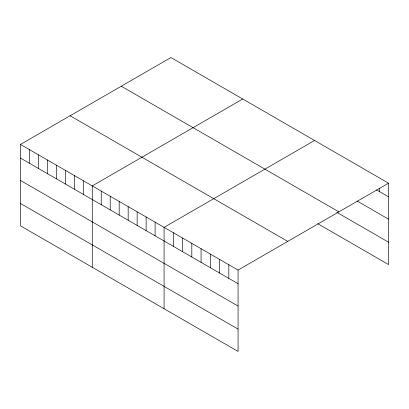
<?xml version="1.0" encoding="UTF-8"?>
<svg xmlns="http://www.w3.org/2000/svg" width="409" height="409" viewBox="0 0 409 409"><rect width="100%" height="100%" fill="white"/><g stroke="black" fill="none" stroke-linecap="round" stroke-linejoin="round"><path stroke-width="0.61" d="M20.45 144.433L238.064 270.073L238.064 351.449L20.45 225.809L20.45 144.433L170.936 57.551L388.55 183.191L388.55 264.567L317.824 223.733M242.747 99.014L92.265 185.896L92.265 267.266M314.562 140.476L164.075 227.358L164.075 308.729M238.064 270.073L388.55 183.191M376.582 189.914L388.55 196.821M356.996 200.962L388.55 219.178M121.274 86.222L338.892 211.862M336.868 212.368L388.55 242.21M70.108 115.762L287.726 241.402M20.45 158.068L238.064 283.703M20.45 180.42L238.064 306.06M20.45 203.452L238.064 329.092M379.301 188.385L379.301 191.484M228.815 264.735L228.815 278.365M219.567 259.393L219.567 273.023M210.318 254.055L210.318 267.685M201.07 248.718L201.07 262.348M191.821 243.375L191.821 257.005M182.572 238.038L182.572 251.668M173.324 232.695L173.324 246.325M155.098 222.174L155.098 235.804M146.12 216.99L146.12 230.62M137.148 211.811L137.148 225.441M128.17 206.627L128.17 220.257M119.193 201.443L119.193 215.073M110.215 196.264L110.215 209.894M101.238 191.08L101.238 204.71M83.288 180.712L83.288 194.341M74.31 175.533L74.31 189.162M65.333 170.349L65.333 183.978M56.355 165.164L56.355 178.794M47.378 159.985L47.378 173.615M38.405 154.801L38.405 168.431M29.428 149.617L29.428 163.247"/></g></svg>
